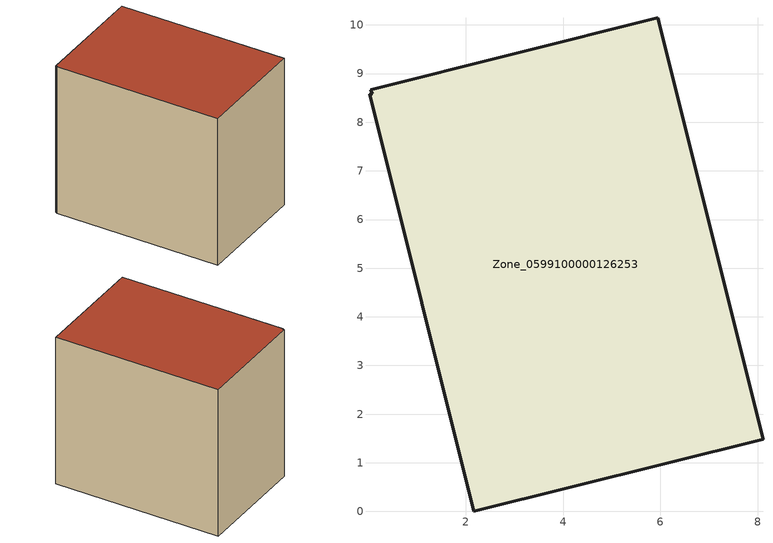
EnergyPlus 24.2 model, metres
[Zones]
Zone_0599100000126253
 floor ground (C_G): 5.95,10.15 8.11,1.48 2.16,0 0.02,8.57 0.07,8.59 0.04,8.67 z0
 wall outside (C_F): 2.16,0 8.11,1.48 5.95,10.15 0.04,8.67 0.07,8.59 0.02,8.57 2.16,0 z0:8.18
 roof outside (C_R): 8.11,1.48 5.95,10.15 0.04,8.67 0.07,8.59 0.02,8.57 2.16,0 z8.18
[BUILDING]
Pand.0599100000126253: North Axis=0; Terrain=City; Loads Convergence Tolerance Value=0.04; Temperature Convergence Tolerance Value=0.4; Solar Distribution=FullExterior; Maximum Number of Warmup Days=25; Minimum Number of Warmup Days=1
[Site:Location]
Rotterdam.The.Hague.AP_ZH_NLD Design_Conditions: Latitude=51.96; Longitude=4.45; Time Zone=1; Elevation=-4.5
[SITE:GROUNDTEMPERATURE:BUILDINGSURFACE]
18, 18, 18, 18, 18, 18, 18, 18, 18, 18, 18, 18
[MATERIAL] Thermal Absorptance=0.9; Solar Absorptance=0.7; Visible Absorptance=0.7
Name | Roughness | Thickness | Conductivity | Density | Specific Heat
G.TC.1965-1974 | MediumSmooth | 0.15 | 0.882353 | 540 | 1210
F.TC.1965-1974 | Rough | 0.3 | 0.697674 | 1920 | 840
R.TC.1965-1974 | MediumRough | 0.2 | 0.232558 | 1500 | 1000
[CONSTRUCTION]
C_G: G.TC.1965-1974
C_F: F.TC.1965-1974
C_R: R.TC.1965-1974
[ZONE]
Zone_0599100000126253: Type=1; Multiplier=1; Ceiling Height=Autocalculate; Volume=Autocalculate; Floor Area=autocalculate; Part of Total Floor Area=Yes
[ZONEINFILTRATION:DESIGNFLOWRATE]
Infil_Zone_0599100000126253: Zone or ZoneList or Space or SpaceList=Zone_0599100000126253; Schedule=AlwaysOn; Design Flow Rate Calculation Method=Flow/Area; Flow Rate per Floor Area=0.003; Constant Term Coefficient=1; Temperature Term Coefficient=0; Velocity Term Coefficient=0; Velocity Squared Term Coefficient=0
[HVACTEMPLATE:ZONE:IDEALLOADSAIRSYSTEM]
Zone_0599100000126253: Maximum Heating Supply Air Temperature=50; Minimum Cooling Supply Air Temperature=13; Maximum Heating Supply Air Humidity Ratio=0.0156; Minimum Cooling Supply Air Humidity Ratio=0.0077; Heating Limit=NoLimit; Cooling Limit=NoLimit; Dehumidification Control Type=ConstantSensibleHeatRatio; Cooling Sensible Heat Ratio=0.7; Dehumidification Setpoint=60; Humidification Control Type=None; Humidification Setpoint=30; Outdoor Air Method=None; Outdoor Air Flow Rate per Person=0.00944; Outdoor Air Flow Rate per Zone Floor Area=0; Outdoor Air Flow Rate per Zone=0; Demand Controlled Ventilation Type=None; Outdoor Air Economizer Type=NoEconomizer; Heat Recovery Type=None; Sensible Heat Recovery Effectiveness=0.7; Latent Heat Recovery Effectiveness=0.65
[ZONECONTROL:THERMOSTAT]
ThermostatControl_Zone_0599100000126253: Zone or ZoneList=Zone_0599100000126253; Control Type Schedule=DualSetpointControlType; Control 1=Thermostat_Zone_0599100000126253; Temperature Difference Between Cutout And Setpoint=0
[THERMOSTATSETPOINT:DUALSETPOINT]
Thermostat_Zone_0599100000126253: Heating Setpoint Temperature Schedule=HeatingSetpoint_Zone_0599100000126253; Cooling Setpoint Temperature Schedule=CoolingSetpoint_Zone_0599100000126253
[SCHEDULE:COMPACT]
HeatingSetpoint_Zone_0599100000126253: Through: 12/31, For: AllDays, Until: 24:00, 21
CoolingSetpoint_Zone_0599100000126253: Through: 12/31, For: AllDays, Until: 24:00, 24
DualSetpointControlType: Through: 12/31, For: AllDays, Until: 24:00, 4
AlwaysOn: Through: 12/31, For: AllDays, Until: 24:00, 1
